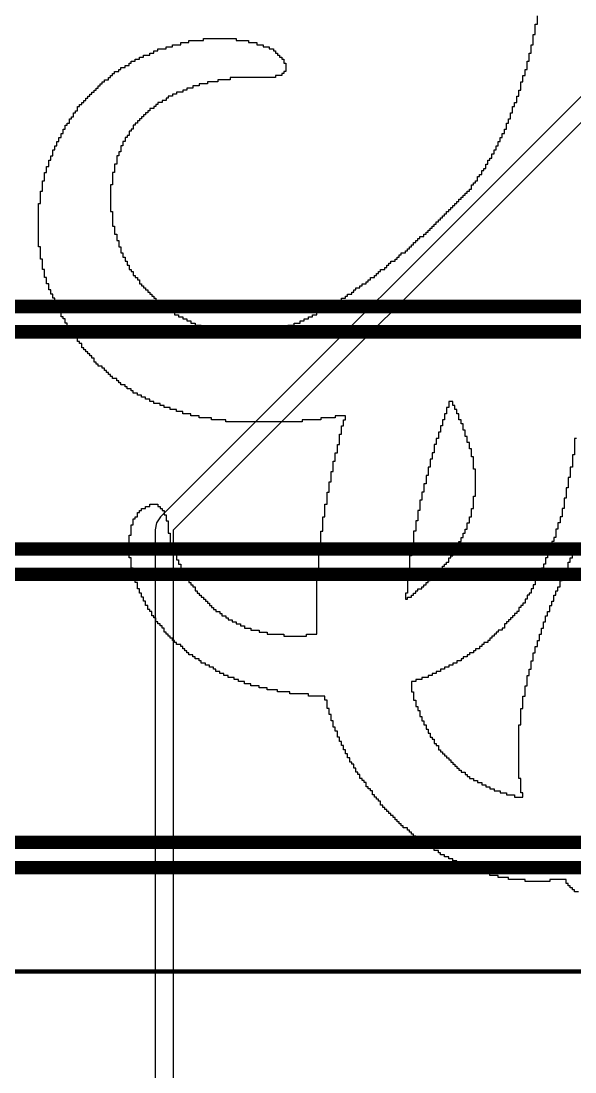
# Model space of a CAD drawing. Header units: inches. Extents: x 0 to 110, y 0 to 95.
# Drawn here: x 36.29 to 42.49, y 71.43 to 83.2 of the extents above; entities that cross this region are included whole.
import ezdxf

# ---------------------------------------------------------------- set-up
doc = ezdxf.new("R2010")
doc.units = ezdxf.units.IN
for name, color, linetype in [('Bottom Layer', 5, 'Continuous'), ('Int1', 16, 'Continuous'), ('Top Courtyard', 56, 'Continuous'), ('Top Overlay', 2, 'Continuous')]:
    doc.layers.add(name, color=color, linetype=linetype)

# ---------------------------------------------------------------- blocks, each defined once
blk = doc.blocks.new('RPI_1037')
at = {"layer": 'Top Courtyard'}
blk.add_lwpolyline([(45.25, -30.255, 0.05, 0.05, 0), (-42.75, -30.255, 0.05, 0.05, 0)], format="xyseb", dxfattribs=at)

msp = doc.modelspace()

# ---------------------------------------------------------------- linework, layer by layer
at = {"layer": 'Bottom Layer'}
for points in [[(26.6, 80, 0.15, 0.15, 0), (53.402, 80, 0.15, 0.15, 0)], [(26.482, 79.716, 0.15, 0.15, 0), (53.284, 79.716, 0.15, 0.15, 0)], [(24.616, 77.284, 0.15, 0.15, 0), (52.716, 77.284, 0.15, 0.15, 0)], [(24.498, 77, 0.15, 0.15, 0), (52.598, 77, 0.15, 0.15, 0)], [(22.773, 74, 0.15, 0.15, 0), (52.502, 74, 0.15, 0.15, 0)], [(22.655, 73.716, 0.15, 0.15, 0), (52.384, 73.716, 0.15, 0.15, 0)]]:
    msp.add_lwpolyline(points, format="xyseb", dxfattribs=at)
at = {"layer": 'Int1'}
for p, q in [((48.356, 88.144), (37.856, 77.644)), ((38, 77.5), (48.5, 88)), ((37.812, 77.578), (37.796, 77.5)), ((37.856, 77.644), (37.812, 77.578)), ((37.796, 77.5), (37.796, 48.584)), ((38, 48.5), (38, 77.5))]:
    msp.add_line(p, q, dxfattribs=at)
at = {"layer": 'Top Overlay'}
for p, q in [((42.073, 83.162), (42.073, 83.254)), ((42.05, 83.046), (42.05, 83.162)), ((42.05, 83.162), (42.073, 83.162)), ((38.173, 82.954), (38.173, 82.977)), ((38.173, 82.977), (38.335, 82.977)), ((38.335, 82.977), (38.335, 83)), ((38.335, 83), (38.704, 83)), ((38.704, 83), (38.704, 82.977)), ((38.704, 82.977), (38.842, 82.977)), ((38.842, 82.977), (38.842, 82.954)), ((42.027, 82.931), (42.027, 83.046)), ((42.027, 83.046), (42.05, 83.046)), ((37.735, 82.815), (37.735, 82.838)), ((37.735, 82.838), (37.781, 82.838)), ((37.781, 82.838), (37.781, 82.862)), ((37.781, 82.862), (37.827, 82.862)), ((37.827, 82.862), (37.827, 82.885)), ((37.827, 82.885), (37.919, 82.885)), ((37.919, 82.885), (37.919, 82.908)), ((37.919, 82.908), (37.988, 82.908)), ((37.988, 82.908), (37.988, 82.931)), ((37.988, 82.931), (38.081, 82.931)), ((38.081, 82.931), (38.081, 82.954)), ((38.081, 82.954), (38.173, 82.954)), ((38.842, 82.954), (38.935, 82.954)), ((38.935, 82.954), (38.935, 82.931)), ((38.935, 82.931), (39.004, 82.931)), ((39.004, 82.931), (39.004, 82.908)), ((39.004, 82.908), (39.073, 82.908)), ((39.073, 82.908), (39.073, 82.885)), ((39.073, 82.885), (39.119, 82.885)), ((39.119, 82.885), (39.119, 82.862)), ((39.119, 82.862), (39.142, 82.862)), ((39.142, 82.862), (39.142, 82.838)), ((39.142, 82.838), (39.165, 82.838)), ((39.165, 82.838), (39.165, 82.815)), ((41.981, 82.746), (41.981, 82.838)), ((41.981, 82.838), (42.004, 82.838)), ((42.004, 82.838), (42.004, 82.931)), ((42.004, 82.931), (42.027, 82.931)), ((37.504, 82.7), (37.504, 82.723)), ((37.504, 82.723), (37.527, 82.723)), ((37.527, 82.723), (37.527, 82.746)), ((37.527, 82.746), (37.573, 82.746)), ((37.573, 82.746), (37.573, 82.769)), ((37.573, 82.769), (37.619, 82.769)), ((37.619, 82.769), (37.619, 82.792)), ((37.619, 82.792), (37.665, 82.792)), ((37.665, 82.792), (37.665, 82.815)), ((37.665, 82.815), (37.735, 82.815)), ((39.165, 82.815), (39.188, 82.815)), ((39.188, 82.815), (39.188, 82.792)), ((39.188, 82.792), (39.212, 82.792)), ((39.212, 82.792), (39.212, 82.769)), ((39.212, 82.769), (39.235, 82.769)), ((39.235, 82.769), (39.235, 82.723)), ((39.235, 82.723), (39.258, 82.723)), ((39.258, 82.723), (39.258, 82.631)), ((41.958, 82.654), (41.958, 82.746)), ((41.958, 82.746), (41.981, 82.746)), ((37.319, 82.585), (37.319, 82.608)), ((37.319, 82.608), (37.342, 82.608)), ((37.342, 82.608), (37.342, 82.631)), ((37.342, 82.631), (37.388, 82.631)), ((37.388, 82.631), (37.388, 82.654)), ((37.388, 82.654), (37.412, 82.654)), ((37.412, 82.654), (37.412, 82.677)), ((37.412, 82.677), (37.458, 82.677)), ((37.458, 82.677), (37.458, 82.7)), ((37.458, 82.7), (37.504, 82.7)), ((39.235, 82.608), (39.212, 82.608)), ((39.212, 82.608), (39.212, 82.585)), ((39.258, 82.631), (39.235, 82.631)), ((39.235, 82.631), (39.235, 82.608)), ((41.935, 82.585), (41.935, 82.654)), ((41.935, 82.654), (41.958, 82.654)), ((37.181, 82.469), (37.181, 82.492)), ((37.181, 82.492), (37.204, 82.492)), ((37.204, 82.492), (37.204, 82.515)), ((37.204, 82.515), (37.227, 82.515)), ((37.227, 82.515), (37.227, 82.538)), ((37.227, 82.538), (37.273, 82.538)), ((37.273, 82.538), (37.273, 82.562)), ((37.273, 82.562), (37.296, 82.562)), ((37.296, 82.562), (37.296, 82.585)), ((37.296, 82.585), (37.319, 82.585)), ((38.381, 82.492), (38.288, 82.492)), ((38.288, 82.492), (38.288, 82.469)), ((38.496, 82.515), (38.381, 82.515)), ((38.381, 82.515), (38.381, 82.492)), ((38.635, 82.538), (38.496, 82.538)), ((38.496, 82.538), (38.496, 82.515)), ((39.142, 82.562), (38.635, 82.562)), ((38.635, 82.562), (38.635, 82.538)), ((39.212, 82.585), (39.142, 82.585)), ((39.142, 82.585), (39.142, 82.562)), ((41.888, 82.423), (41.888, 82.515)), ((41.888, 82.515), (41.912, 82.515)), ((41.912, 82.515), (41.912, 82.585)), ((41.912, 82.585), (41.935, 82.585)), ((37.065, 82.354), (37.065, 82.377)), ((37.065, 82.377), (37.088, 82.377)), ((37.088, 82.377), (37.088, 82.4)), ((37.088, 82.4), (37.112, 82.4)), ((37.112, 82.4), (37.112, 82.423)), ((37.112, 82.423), (37.135, 82.423)), ((37.135, 82.423), (37.135, 82.446)), ((37.135, 82.446), (37.158, 82.446)), ((37.158, 82.446), (37.158, 82.469)), ((37.158, 82.469), (37.181, 82.469)), ((38.035, 82.377), (37.988, 82.377)), ((37.988, 82.377), (37.988, 82.354)), ((38.104, 82.4), (38.035, 82.4)), ((38.035, 82.4), (38.035, 82.377)), ((38.15, 82.423), (38.104, 82.423)), ((38.104, 82.423), (38.104, 82.4)), ((38.219, 82.446), (38.15, 82.446)), ((38.15, 82.446), (38.15, 82.423)), ((38.288, 82.469), (38.219, 82.469)), ((38.219, 82.469), (38.219, 82.446)), ((41.865, 82.354), (41.865, 82.423)), ((41.865, 82.423), (41.888, 82.423)), ((36.95, 82.238), (36.95, 82.262)), ((36.95, 82.262), (36.973, 82.262)), ((36.973, 82.262), (36.973, 82.285)), ((36.973, 82.285), (36.996, 82.285)), ((36.996, 82.285), (36.996, 82.308)), ((36.996, 82.308), (37.019, 82.308)), ((37.019, 82.308), (37.019, 82.331)), ((37.019, 82.331), (37.042, 82.331)), ((37.042, 82.331), (37.042, 82.354)), ((37.042, 82.354), (37.065, 82.354)), ((37.827, 82.262), (37.804, 82.262)), ((37.804, 82.262), (37.804, 82.238)), ((37.873, 82.285), (37.827, 82.285)), ((37.827, 82.285), (37.827, 82.262)), ((37.919, 82.308), (37.873, 82.308)), ((37.873, 82.308), (37.873, 82.285)), ((37.942, 82.331), (37.919, 82.331)), ((37.919, 82.331), (37.919, 82.308)), ((37.988, 82.354), (37.942, 82.354)), ((37.942, 82.354), (37.942, 82.331)), ((41.819, 82.238), (41.819, 82.285)), ((41.819, 82.285), (41.842, 82.285)), ((41.842, 82.285), (41.842, 82.354)), ((41.842, 82.354), (41.865, 82.354)), ((36.881, 82.123), (36.881, 82.169)), ((36.881, 82.169), (36.904, 82.169)), ((36.904, 82.169), (36.904, 82.192)), ((36.904, 82.192), (36.927, 82.192)), ((36.927, 82.192), (36.927, 82.238)), ((36.927, 82.238), (36.95, 82.238)), ((37.688, 82.146), (37.665, 82.146)), ((37.665, 82.146), (37.665, 82.123)), ((37.712, 82.169), (37.688, 82.169)), ((37.688, 82.169), (37.688, 82.146)), ((37.735, 82.192), (37.712, 82.192)), ((37.712, 82.192), (37.712, 82.169)), ((37.781, 82.215), (37.735, 82.215)), ((37.735, 82.215), (37.735, 82.192)), ((37.804, 82.238), (37.781, 82.238)), ((37.781, 82.238), (37.781, 82.215)), ((41.773, 82.1), (41.773, 82.169)), ((41.773, 82.169), (41.796, 82.169)), ((41.796, 82.169), (41.796, 82.238)), ((41.796, 82.238), (41.819, 82.238)), ((36.788, 81.985), (36.788, 82.031)), ((36.788, 82.031), (36.812, 82.031)), ((36.812, 82.031), (36.812, 82.054)), ((36.812, 82.054), (36.835, 82.054)), ((36.835, 82.054), (36.835, 82.1)), ((36.835, 82.1), (36.858, 82.1)), ((36.858, 82.1), (36.858, 82.123)), ((36.858, 82.123), (36.881, 82.123)), ((37.573, 82.031), (37.55, 82.031)), ((37.55, 82.031), (37.55, 81.985)), ((37.596, 82.054), (37.573, 82.054)), ((37.573, 82.054), (37.573, 82.031)), ((37.619, 82.077), (37.596, 82.077)), ((37.596, 82.077), (37.596, 82.054)), ((37.642, 82.1), (37.619, 82.1)), ((37.619, 82.1), (37.619, 82.077)), ((37.665, 82.123), (37.642, 82.123)), ((37.642, 82.123), (37.642, 82.1)), ((41.727, 81.985), (41.727, 82.054)), ((41.727, 82.054), (41.75, 82.054)), ((41.75, 82.054), (41.75, 82.1)), ((41.75, 82.1), (41.773, 82.1)), ((36.742, 81.892), (36.742, 81.938)), ((36.742, 81.938), (36.765, 81.938)), ((36.765, 81.938), (36.765, 81.985)), ((36.765, 81.985), (36.788, 81.985)), ((37.504, 81.915), (37.481, 81.915)), ((37.481, 81.915), (37.481, 81.892)), ((37.527, 81.962), (37.504, 81.962)), ((37.504, 81.962), (37.504, 81.915)), ((37.55, 81.985), (37.527, 81.985)), ((37.527, 81.985), (37.527, 81.962)), ((41.681, 81.892), (41.681, 81.938)), ((41.681, 81.938), (41.704, 81.938)), ((41.704, 81.938), (41.704, 81.985)), ((41.704, 81.985), (41.727, 81.985)), ((36.673, 81.754), (36.673, 81.8)), ((36.673, 81.8), (36.696, 81.8)), ((36.696, 81.8), (36.696, 81.846)), ((36.696, 81.846), (36.719, 81.846)), ((36.719, 81.846), (36.719, 81.892)), ((36.719, 81.892), (36.742, 81.892)), ((37.435, 81.8), (37.412, 81.8)), ((37.412, 81.8), (37.412, 81.731)), ((37.458, 81.846), (37.435, 81.846)), ((37.435, 81.846), (37.435, 81.8)), ((37.481, 81.892), (37.458, 81.892)), ((37.458, 81.892), (37.458, 81.846)), ((41.612, 81.754), (41.612, 81.8)), ((41.612, 81.8), (41.635, 81.8)), ((41.635, 81.8), (41.635, 81.846)), ((41.635, 81.846), (41.658, 81.846)), ((41.658, 81.846), (41.658, 81.892)), ((41.658, 81.892), (41.681, 81.892)), ((36.627, 81.638), (36.627, 81.685)), ((36.627, 81.685), (36.65, 81.685)), ((36.65, 81.685), (36.65, 81.754)), ((36.65, 81.754), (36.673, 81.754)), ((37.388, 81.685), (37.365, 81.685)), ((37.365, 81.685), (37.365, 81.592)), ((37.412, 81.731), (37.388, 81.731)), ((37.388, 81.731), (37.388, 81.685)), ((41.542, 81.638), (41.542, 81.662)), ((41.542, 81.662), (41.565, 81.662)), ((41.565, 81.662), (41.565, 81.708)), ((41.565, 81.708), (41.588, 81.708)), ((41.588, 81.708), (41.588, 81.754)), ((41.588, 81.754), (41.612, 81.754)), ((36.581, 81.5), (36.581, 81.569)), ((36.581, 81.569), (36.604, 81.569)), ((36.604, 81.569), (36.604, 81.638)), ((36.604, 81.638), (36.627, 81.638)), ((37.365, 81.592), (37.342, 81.592)), ((37.342, 81.592), (37.342, 81.5)), ((41.473, 81.523), (41.473, 81.546)), ((41.473, 81.546), (41.496, 81.546)), ((41.496, 81.546), (41.496, 81.592)), ((41.496, 81.592), (41.519, 81.592)), ((41.519, 81.592), (41.519, 81.638)), ((41.519, 81.638), (41.542, 81.638)), ((36.558, 81.408), (36.558, 81.5)), ((36.558, 81.5), (36.581, 81.5)), ((37.342, 81.5), (37.319, 81.5)), ((37.319, 81.5), (37.319, 81.362)), ((41.404, 81.408), (41.404, 81.454)), ((41.404, 81.454), (41.427, 81.454)), ((41.427, 81.454), (41.427, 81.477)), ((41.427, 81.477), (41.45, 81.477)), ((41.45, 81.477), (41.45, 81.523)), ((41.45, 81.523), (41.473, 81.523)), ((36.535, 81.292), (36.535, 81.408)), ((36.535, 81.408), (36.558, 81.408)), ((37.319, 81.362), (37.296, 81.362)), ((37.296, 81.362), (37.296, 81.062)), ((41.312, 81.292), (41.312, 81.315)), ((41.312, 81.315), (41.335, 81.315)), ((41.335, 81.315), (41.335, 81.362)), ((41.335, 81.362), (41.358, 81.362)), ((41.358, 81.362), (41.358, 81.385)), ((41.358, 81.385), (41.381, 81.385)), ((41.381, 81.385), (41.381, 81.408)), ((41.381, 81.408), (41.404, 81.408)), ((36.512, 81.154), (36.512, 81.292)), ((36.512, 81.292), (36.535, 81.292)), ((41.196, 81.177), (41.196, 81.2)), ((41.196, 81.2), (41.219, 81.2)), ((41.219, 81.2), (41.219, 81.223)), ((41.219, 81.223), (41.242, 81.223)), ((41.242, 81.223), (41.242, 81.246)), ((41.242, 81.246), (41.265, 81.246)), ((41.265, 81.246), (41.265, 81.269)), ((41.265, 81.269), (41.288, 81.269)), ((41.288, 81.269), (41.288, 81.292)), ((41.288, 81.292), (41.312, 81.292)), ((36.488, 80.669), (36.488, 81.154)), ((36.488, 81.154), (36.512, 81.154)), ((41.081, 81.062), (41.081, 81.085)), ((41.081, 81.085), (41.104, 81.085)), ((41.104, 81.085), (41.104, 81.108)), ((41.104, 81.108), (41.127, 81.108)), ((41.127, 81.108), (41.127, 81.131)), ((41.127, 81.131), (41.15, 81.131)), ((41.15, 81.131), (41.15, 81.154)), ((41.15, 81.154), (41.173, 81.154)), ((41.173, 81.154), (41.173, 81.177)), ((41.173, 81.177), (41.196, 81.177)), ((37.296, 81.062), (37.319, 81.062)), ((37.319, 81.062), (37.319, 80.9)), ((40.965, 80.946), (40.965, 80.969)), ((40.965, 80.969), (40.988, 80.969)), ((40.988, 80.969), (40.988, 80.992)), ((40.988, 80.992), (41.012, 80.992)), ((41.012, 80.992), (41.012, 81.015)), ((41.012, 81.015), (41.035, 81.015)), ((41.035, 81.015), (41.035, 81.038)), ((41.035, 81.038), (41.058, 81.038)), ((41.058, 81.038), (41.058, 81.062)), ((41.058, 81.062), (41.081, 81.062)), ((37.319, 80.9), (37.342, 80.9)), ((37.342, 80.9), (37.342, 80.808)), ((40.85, 80.831), (40.85, 80.854)), ((40.85, 80.854), (40.873, 80.854)), ((40.873, 80.854), (40.873, 80.877)), ((40.873, 80.877), (40.896, 80.877)), ((40.896, 80.877), (40.896, 80.9)), ((40.896, 80.9), (40.919, 80.9)), ((40.919, 80.9), (40.919, 80.923)), ((40.919, 80.923), (40.942, 80.923)), ((40.942, 80.923), (40.942, 80.946)), ((40.942, 80.946), (40.965, 80.946)), ((37.342, 80.808), (37.365, 80.808)), ((37.365, 80.808), (37.365, 80.738)), ((37.365, 80.738), (37.388, 80.738)), ((37.388, 80.738), (37.388, 80.669)), ((40.712, 80.715), (40.712, 80.738)), ((40.712, 80.738), (40.735, 80.738)), ((40.735, 80.738), (40.735, 80.762)), ((40.735, 80.762), (40.758, 80.762)), ((40.758, 80.762), (40.758, 80.785)), ((40.758, 80.785), (40.804, 80.785)), ((40.804, 80.785), (40.804, 80.808)), ((40.804, 80.808), (40.827, 80.808)), ((40.827, 80.808), (40.827, 80.831)), ((40.827, 80.831), (40.85, 80.831)), ((36.512, 80.669), (36.488, 80.669)), ((36.512, 80.531), (36.512, 80.669)), ((37.388, 80.669), (37.412, 80.669)), ((37.412, 80.669), (37.412, 80.6)), ((40.596, 80.6), (40.596, 80.623)), ((40.596, 80.623), (40.619, 80.623)), ((40.619, 80.623), (40.619, 80.646)), ((40.619, 80.646), (40.642, 80.646)), ((40.642, 80.646), (40.642, 80.669)), ((40.642, 80.669), (40.665, 80.669)), ((40.665, 80.669), (40.665, 80.692)), ((40.665, 80.692), (40.688, 80.692)), ((40.688, 80.692), (40.688, 80.715)), ((40.688, 80.715), (40.712, 80.715)), ((36.535, 80.531), (36.512, 80.531)), ((36.535, 80.415), (36.535, 80.531)), ((37.412, 80.6), (37.435, 80.6)), ((37.435, 80.6), (37.435, 80.554)), ((37.435, 80.554), (37.458, 80.554)), ((37.458, 80.554), (37.458, 80.531)), ((37.458, 80.531), (37.458, 80.508)), ((37.458, 80.508), (37.481, 80.508)), ((37.481, 80.508), (37.481, 80.462)), ((40.412, 80.462), (40.412, 80.485)), ((40.412, 80.485), (40.435, 80.485)), ((40.435, 80.485), (40.435, 80.508)), ((40.435, 80.508), (40.481, 80.508)), ((40.481, 80.508), (40.481, 80.531)), ((40.481, 80.531), (40.504, 80.531)), ((40.504, 80.531), (40.504, 80.554)), ((40.504, 80.554), (40.527, 80.554)), ((40.527, 80.554), (40.527, 80.577)), ((40.527, 80.577), (40.55, 80.577)), ((40.55, 80.577), (40.55, 80.6)), ((40.55, 80.6), (40.596, 80.6)), ((36.558, 80.415), (36.535, 80.415)), ((36.558, 80.323), (36.558, 80.415)), ((37.481, 80.462), (37.504, 80.462)), ((37.504, 80.462), (37.504, 80.415)), ((37.504, 80.415), (37.527, 80.415)), ((37.527, 80.415), (37.527, 80.392)), ((37.527, 80.392), (37.55, 80.392)), ((37.55, 80.392), (37.55, 80.346)), ((40.273, 80.346), (40.273, 80.369)), ((40.273, 80.369), (40.296, 80.369)), ((40.296, 80.369), (40.296, 80.392)), ((40.296, 80.392), (40.319, 80.392)), ((40.319, 80.392), (40.319, 80.415)), ((40.319, 80.415), (40.365, 80.415)), ((40.365, 80.415), (40.365, 80.438)), ((40.365, 80.438), (40.388, 80.438)), ((40.388, 80.438), (40.388, 80.462)), ((40.388, 80.462), (40.412, 80.462)), ((36.581, 80.323), (36.558, 80.323)), ((36.581, 80.254), (36.581, 80.323)), ((36.604, 80.254), (36.581, 80.254)), ((36.604, 80.185), (36.604, 80.254)), ((37.55, 80.346), (37.573, 80.346)), ((37.573, 80.346), (37.573, 80.323)), ((37.573, 80.323), (37.596, 80.323)), ((37.596, 80.323), (37.596, 80.3)), ((37.596, 80.3), (37.619, 80.3)), ((37.619, 80.3), (37.619, 80.254)), ((37.619, 80.254), (37.642, 80.254)), ((37.642, 80.254), (37.642, 80.231)), ((40.112, 80.231), (40.112, 80.254)), ((40.112, 80.254), (40.158, 80.254)), ((40.158, 80.254), (40.158, 80.277)), ((40.158, 80.277), (40.181, 80.277)), ((40.181, 80.277), (40.181, 80.3)), ((40.181, 80.3), (40.204, 80.3)), ((40.204, 80.3), (40.204, 80.323)), ((40.204, 80.323), (40.25, 80.323)), ((40.25, 80.323), (40.25, 80.346)), ((40.25, 80.346), (40.273, 80.346)), ((36.627, 80.185), (36.604, 80.185)), ((36.627, 80.138), (36.627, 80.185)), ((36.65, 80.138), (36.627, 80.138)), ((36.65, 80.092), (36.65, 80.138)), ((37.642, 80.231), (37.665, 80.231)), ((37.665, 80.231), (37.665, 80.208)), ((37.665, 80.208), (37.688, 80.208)), ((37.688, 80.208), (37.688, 80.185)), ((37.688, 80.185), (37.712, 80.185)), ((37.712, 80.185), (37.712, 80.162)), ((37.712, 80.162), (37.735, 80.162)), ((37.735, 80.162), (37.735, 80.138)), ((37.735, 80.138), (37.758, 80.138)), ((37.758, 80.138), (37.758, 80.115)), ((39.95, 80.115), (39.95, 80.138)), ((39.95, 80.138), (39.996, 80.138)), ((39.996, 80.138), (39.996, 80.162)), ((39.996, 80.162), (40.019, 80.162)), ((40.019, 80.162), (40.019, 80.185)), ((40.019, 80.185), (40.042, 80.185)), ((40.042, 80.185), (40.042, 80.208)), ((40.042, 80.208), (40.088, 80.208)), ((40.088, 80.208), (40.088, 80.231)), ((40.088, 80.231), (40.112, 80.231)), ((36.673, 80.092), (36.65, 80.092)), ((36.673, 80.023), (36.673, 80.092)), ((36.696, 80.023), (36.673, 80.023)), ((36.696, 79.977), (36.696, 80.023)), ((37.758, 80.115), (37.781, 80.115)), ((37.781, 80.115), (37.781, 80.092)), ((37.781, 80.092), (37.804, 80.092)), ((37.804, 80.092), (37.804, 80.069)), ((37.804, 80.069), (37.827, 80.069)), ((37.827, 80.069), (37.827, 80.046)), ((37.827, 80.046), (37.85, 80.046)), ((37.85, 80.046), (37.85, 80.023)), ((37.85, 80.023), (37.873, 80.023)), ((37.873, 80.023), (37.873, 80)), ((39.765, 80), (39.765, 80.023)), ((39.765, 80.023), (39.812, 80.023)), ((39.812, 80.023), (39.812, 80.046)), ((39.812, 80.046), (39.835, 80.046)), ((39.835, 80.046), (39.835, 80.069)), ((39.835, 80.069), (39.881, 80.069)), ((39.881, 80.069), (39.881, 80.092)), ((39.881, 80.092), (39.927, 80.092)), ((39.927, 80.092), (39.927, 80.115)), ((39.927, 80.115), (39.95, 80.115)), ((36.719, 79.977), (36.696, 79.977)), ((36.719, 79.931), (36.719, 79.977)), ((36.742, 79.931), (36.719, 79.931)), ((36.742, 79.885), (36.742, 79.931)), ((37.873, 80), (37.919, 80)), ((37.919, 80), (37.919, 79.977)), ((37.919, 79.977), (37.942, 79.977)), ((37.942, 79.977), (37.942, 79.954)), ((37.942, 79.954), (37.988, 79.954)), ((37.988, 79.954), (37.988, 79.931)), ((37.988, 79.931), (38.012, 79.931)), ((38.012, 79.931), (38.012, 79.908)), ((38.012, 79.908), (38.058, 79.908)), ((38.058, 79.908), (38.058, 79.885)), ((39.558, 79.885), (39.558, 79.908)), ((39.558, 79.908), (39.604, 79.908)), ((39.604, 79.908), (39.604, 79.931)), ((39.604, 79.931), (39.65, 79.931)), ((39.65, 79.931), (39.65, 79.954)), ((39.65, 79.954), (39.696, 79.954)), ((39.696, 79.954), (39.696, 79.977)), ((39.696, 79.977), (39.719, 79.977)), ((39.719, 79.977), (39.719, 80)), ((39.719, 80), (39.765, 80)), ((36.765, 79.885), (36.742, 79.885)), ((36.765, 79.862), (36.765, 79.885)), ((36.788, 79.862), (36.765, 79.862)), ((36.788, 79.815), (36.788, 79.862)), ((36.812, 79.815), (36.788, 79.815)), ((36.812, 79.769), (36.812, 79.815)), ((38.058, 79.885), (38.104, 79.885)), ((38.104, 79.885), (38.104, 79.862)), ((38.104, 79.862), (38.15, 79.862)), ((38.15, 79.862), (38.15, 79.838)), ((38.15, 79.838), (38.196, 79.838)), ((38.196, 79.838), (38.196, 79.815)), ((38.196, 79.815), (38.242, 79.815)), ((38.242, 79.815), (38.242, 79.792)), ((38.242, 79.792), (38.312, 79.792)), ((38.312, 79.792), (38.312, 79.769)), ((39.281, 79.769), (39.281, 79.792)), ((39.281, 79.792), (39.35, 79.792)), ((39.35, 79.792), (39.35, 79.815)), ((39.35, 79.815), (39.419, 79.815)), ((39.419, 79.815), (39.419, 79.838)), ((39.419, 79.838), (39.465, 79.838)), ((39.465, 79.838), (39.465, 79.862)), ((39.465, 79.862), (39.512, 79.862)), ((39.512, 79.862), (39.512, 79.885)), ((39.512, 79.885), (39.558, 79.885)), ((36.835, 79.769), (36.812, 79.769)), ((36.835, 79.746), (36.835, 79.769)), ((36.858, 79.746), (36.835, 79.746)), ((36.858, 79.7), (36.858, 79.746)), ((36.881, 79.7), (36.858, 79.7)), ((36.881, 79.677), (36.881, 79.7)), ((36.904, 79.677), (36.881, 79.677)), ((36.904, 79.654), (36.904, 79.677)), ((38.312, 79.769), (38.381, 79.769)), ((38.381, 79.769), (38.381, 79.746)), ((38.381, 79.746), (38.473, 79.746)), ((38.473, 79.746), (38.473, 79.723)), ((38.473, 79.723), (38.588, 79.723)), ((38.588, 79.723), (38.588, 79.7)), ((38.588, 79.7), (39.05, 79.7)), ((39.05, 79.7), (39.05, 79.723)), ((39.05, 79.723), (39.142, 79.723)), ((39.142, 79.723), (39.142, 79.746)), ((39.142, 79.746), (39.235, 79.746)), ((39.235, 79.746), (39.235, 79.769)), ((39.235, 79.769), (39.281, 79.769)), ((36.927, 79.654), (36.904, 79.654)), ((36.927, 79.608), (36.927, 79.654)), ((36.95, 79.608), (36.927, 79.608)), ((36.95, 79.585), (36.95, 79.608)), ((36.973, 79.585), (36.95, 79.585)), ((36.973, 79.538), (36.973, 79.585)), ((36.996, 79.538), (36.973, 79.538)), ((36.996, 79.515), (36.996, 79.538)), ((37.019, 79.515), (36.996, 79.515)), ((37.019, 79.492), (37.019, 79.515)), ((37.042, 79.492), (37.019, 79.492)), ((37.042, 79.469), (37.042, 79.492)), ((37.065, 79.469), (37.042, 79.469)), ((37.065, 79.446), (37.065, 79.469)), ((37.088, 79.446), (37.065, 79.446)), ((37.088, 79.423), (37.088, 79.446)), ((37.112, 79.423), (37.088, 79.423)), ((37.112, 79.377), (37.112, 79.423)), ((37.135, 79.377), (37.112, 79.377)), ((37.135, 79.354), (37.135, 79.377)), ((37.158, 79.354), (37.135, 79.354)), ((37.158, 79.331), (37.158, 79.354)), ((37.204, 79.331), (37.158, 79.331)), ((37.204, 79.308), (37.204, 79.331)), ((37.227, 79.308), (37.204, 79.308)), ((37.227, 79.285), (37.227, 79.308)), ((37.25, 79.285), (37.227, 79.285)), ((37.25, 79.262), (37.25, 79.285)), ((37.273, 79.262), (37.25, 79.262)), ((37.273, 79.238), (37.273, 79.262)), ((37.296, 79.238), (37.273, 79.238)), ((37.296, 79.215), (37.296, 79.238)), ((37.319, 79.215), (37.296, 79.215)), ((37.319, 79.192), (37.319, 79.215)), ((37.365, 79.192), (37.319, 79.192)), ((37.365, 79.169), (37.365, 79.192)), ((37.388, 79.169), (37.365, 79.169)), ((37.388, 79.146), (37.388, 79.169)), ((37.412, 79.146), (37.388, 79.146)), ((37.412, 79.123), (37.412, 79.146)), ((37.458, 79.123), (37.412, 79.123)), ((37.458, 79.1), (37.458, 79.123)), ((37.481, 79.1), (37.458, 79.1)), ((37.481, 79.077), (37.481, 79.1)), ((37.527, 79.077), (37.481, 79.077)), ((37.527, 79.054), (37.527, 79.077)), ((37.55, 79.054), (37.527, 79.054)), ((37.55, 79.031), (37.55, 79.054)), ((37.596, 79.031), (37.55, 79.031)), ((37.596, 79.008), (37.596, 79.031)), ((37.642, 79.008), (37.596, 79.008)), ((37.642, 78.985), (37.642, 79.008)), ((37.688, 78.985), (37.642, 78.985)), ((37.688, 78.962), (37.688, 78.985)), ((37.735, 78.962), (37.688, 78.962)), ((37.735, 78.938), (37.735, 78.962)), ((37.781, 78.938), (37.735, 78.938)), ((37.781, 78.915), (37.781, 78.938)), ((37.85, 78.915), (37.781, 78.915)), ((37.85, 78.892), (37.85, 78.915)), ((37.896, 78.892), (37.85, 78.892)), ((37.896, 78.869), (37.896, 78.892)), ((37.965, 78.869), (37.896, 78.869)), ((37.965, 78.846), (37.965, 78.869)), ((38.035, 78.846), (37.965, 78.846)), ((38.035, 78.823), (38.035, 78.846)), ((41.081, 78.869), (41.058, 78.869)), ((41.058, 78.869), (41.058, 78.8)), ((41.127, 78.938), (41.081, 78.938)), ((41.081, 78.938), (41.081, 78.869)), ((41.127, 78.892), (41.127, 78.938)), ((41.15, 78.892), (41.127, 78.892)), ((41.15, 78.846), (41.15, 78.892)), ((41.173, 78.846), (41.15, 78.846)), ((41.173, 78.8), (41.173, 78.846)), ((38.104, 78.823), (38.035, 78.823)), ((38.104, 78.8), (38.104, 78.823)), ((38.196, 78.8), (38.104, 78.8)), ((38.196, 78.777), (38.196, 78.8)), ((38.288, 78.777), (38.196, 78.777)), ((38.288, 78.754), (38.288, 78.777)), ((38.427, 78.754), (38.288, 78.754)), ((38.427, 78.731), (38.427, 78.754)), ((38.588, 78.731), (38.427, 78.731)), ((38.588, 78.708), (38.588, 78.731)), ((39.65, 78.731), (39.442, 78.731)), ((39.442, 78.731), (39.442, 78.708)), ((39.812, 78.754), (39.65, 78.754)), ((39.65, 78.754), (39.65, 78.731)), ((39.927, 78.777), (39.812, 78.777)), ((39.812, 78.777), (39.812, 78.754)), ((39.904, 78.662), (39.904, 78.731)), ((39.904, 78.731), (39.927, 78.731)), ((39.927, 78.731), (39.927, 78.777)), ((41.035, 78.731), (41.012, 78.731)), ((41.012, 78.731), (41.012, 78.662)), ((41.058, 78.8), (41.035, 78.8)), ((41.035, 78.8), (41.035, 78.731)), ((41.196, 78.8), (41.173, 78.8)), ((41.196, 78.731), (41.196, 78.8)), ((41.219, 78.731), (41.196, 78.731)), ((41.219, 78.685), (41.219, 78.731)), ((39.442, 78.708), (38.588, 78.708)), ((39.881, 78.569), (39.881, 78.662)), ((39.881, 78.662), (39.904, 78.662)), ((41.012, 78.662), (40.988, 78.662)), ((40.988, 78.662), (40.988, 78.592)), ((41.242, 78.685), (41.219, 78.685)), ((41.242, 78.615), (41.242, 78.685)), ((41.265, 78.615), (41.242, 78.615)), ((41.265, 78.546), (41.265, 78.615)), ((39.858, 78.454), (39.858, 78.569)), ((39.858, 78.569), (39.881, 78.569)), ((40.965, 78.523), (40.942, 78.523)), ((40.942, 78.523), (40.942, 78.454)), ((40.988, 78.592), (40.965, 78.592)), ((40.965, 78.592), (40.965, 78.523)), ((41.288, 78.546), (41.265, 78.546)), ((41.288, 78.477), (41.288, 78.546)), ((42.512, 78.523), (42.488, 78.523)), ((42.488, 78.523), (42.488, 78.338)), ((39.835, 78.362), (39.835, 78.454)), ((39.835, 78.454), (39.858, 78.454)), ((40.942, 78.454), (40.919, 78.454)), ((40.919, 78.454), (40.919, 78.362)), ((41.312, 78.477), (41.288, 78.477)), ((41.312, 78.408), (41.312, 78.477)), ((41.335, 78.408), (41.312, 78.408)), ((41.335, 78.315), (41.335, 78.408)), ((39.788, 78.154), (39.788, 78.269)), ((39.788, 78.269), (39.812, 78.269)), ((39.812, 78.269), (39.812, 78.362)), ((39.812, 78.362), (39.835, 78.362)), ((40.896, 78.292), (40.873, 78.292)), ((40.873, 78.292), (40.873, 78.2)), ((40.919, 78.362), (40.896, 78.362)), ((40.896, 78.362), (40.896, 78.292)), ((41.358, 78.315), (41.335, 78.315)), ((41.358, 78.177), (41.358, 78.315)), ((42.488, 78.338), (42.465, 78.338)), ((42.465, 78.338), (42.465, 78.2)), ((39.765, 78.038), (39.765, 78.154)), ((39.765, 78.154), (39.788, 78.154)), ((40.873, 78.2), (40.85, 78.2)), ((40.85, 78.2), (40.85, 78.108)), ((41.381, 78.177), (41.358, 78.177)), ((41.381, 77.877), (41.381, 78.177)), ((42.465, 78.2), (42.442, 78.2)), ((42.442, 78.2), (42.442, 78.085)), ((39.742, 77.923), (39.742, 78.038)), ((39.742, 78.038), (39.765, 78.038)), ((40.827, 78.015), (40.804, 78.015)), ((40.804, 78.015), (40.804, 77.923)), ((40.85, 78.108), (40.827, 78.108)), ((40.827, 78.108), (40.827, 78.015)), ((42.442, 78.085), (42.419, 78.085)), ((42.419, 78.085), (42.419, 77.969)), ((39.719, 77.785), (39.719, 77.923)), ((39.719, 77.923), (39.742, 77.923)), ((40.804, 77.923), (40.781, 77.923)), ((40.781, 77.923), (40.781, 77.831)), ((42.419, 77.969), (42.396, 77.969)), ((42.396, 77.969), (42.396, 77.854)), ((37.735, 77.762), (37.735, 77.785)), ((37.735, 77.785), (37.827, 77.785)), ((37.827, 77.785), (37.827, 77.762)), ((39.696, 77.646), (39.696, 77.785)), ((39.696, 77.785), (39.719, 77.785)), ((40.781, 77.831), (40.758, 77.831)), ((40.758, 77.831), (40.758, 77.738)), ((41.358, 77.738), (41.358, 77.877)), ((41.358, 77.877), (41.381, 77.877)), ((42.396, 77.854), (42.373, 77.854)), ((42.373, 77.854), (42.373, 77.738)), ((37.596, 77.646), (37.596, 77.692)), ((37.596, 77.692), (37.619, 77.692)), ((37.619, 77.692), (37.619, 77.715)), ((37.619, 77.715), (37.642, 77.715)), ((37.642, 77.715), (37.642, 77.738)), ((37.642, 77.738), (37.688, 77.738)), ((37.688, 77.738), (37.688, 77.762)), ((37.688, 77.762), (37.735, 77.762)), ((37.827, 77.762), (37.85, 77.762)), ((37.85, 77.762), (37.85, 77.738)), ((37.85, 77.738), (37.873, 77.738)), ((37.873, 77.738), (37.873, 77.715)), ((37.873, 77.715), (37.896, 77.715)), ((37.896, 77.715), (37.896, 77.669)), ((37.896, 77.669), (37.919, 77.669)), ((37.919, 77.669), (37.919, 77.6)), ((40.758, 77.715), (40.735, 77.715)), ((40.735, 77.715), (40.735, 77.6)), ((40.758, 77.738), (40.758, 77.715)), ((41.335, 77.646), (41.335, 77.738)), ((41.335, 77.738), (41.358, 77.738)), ((42.373, 77.738), (42.35, 77.738)), ((42.35, 77.738), (42.35, 77.646)), ((37.527, 77.438), (37.527, 77.554)), ((37.527, 77.554), (37.55, 77.554)), ((37.55, 77.554), (37.55, 77.623)), ((37.55, 77.623), (37.573, 77.623)), ((37.573, 77.623), (37.573, 77.646)), ((37.573, 77.646), (37.596, 77.646)), ((37.919, 77.6), (37.942, 77.6)), ((37.942, 77.6), (37.942, 77.462)), ((39.673, 77.485), (39.673, 77.646)), ((39.673, 77.646), (39.696, 77.646)), ((40.735, 77.6), (40.712, 77.6)), ((40.712, 77.6), (40.712, 77.485)), ((41.288, 77.508), (41.288, 77.577)), ((41.288, 77.577), (41.312, 77.577)), ((41.312, 77.577), (41.312, 77.646)), ((41.312, 77.646), (41.335, 77.646)), ((42.327, 77.577), (42.304, 77.577)), ((42.304, 77.577), (42.304, 77.508)), ((42.35, 77.646), (42.327, 77.646)), ((42.327, 77.646), (42.327, 77.577)), ((37.504, 77.185), (37.504, 77.438)), ((37.504, 77.438), (37.527, 77.438)), ((37.942, 77.462), (37.965, 77.462)), ((37.965, 77.462), (37.965, 77.346)), ((39.65, 77.323), (39.65, 77.485)), ((39.65, 77.485), (39.673, 77.485)), ((40.712, 77.485), (40.688, 77.485)), ((40.688, 77.485), (40.688, 77.346)), ((41.242, 77.415), (41.242, 77.462)), ((41.242, 77.462), (41.265, 77.462)), ((41.265, 77.462), (41.265, 77.508)), ((41.265, 77.508), (41.288, 77.508)), ((42.304, 77.508), (42.281, 77.508)), ((42.281, 77.508), (42.281, 77.415)), ((37.965, 77.346), (37.988, 77.346)), ((37.988, 77.346), (37.988, 77.277)), ((39.627, 77.069), (39.627, 77.323)), ((39.627, 77.323), (39.65, 77.323)), ((40.688, 77.346), (40.665, 77.346)), ((40.665, 77.346), (40.665, 77.208)), ((41.173, 77.277), (41.173, 77.323)), ((41.173, 77.323), (41.196, 77.323)), ((41.196, 77.323), (41.196, 77.369)), ((41.196, 77.369), (41.219, 77.369)), ((41.219, 77.369), (41.219, 77.415)), ((41.219, 77.415), (41.242, 77.415)), ((42.258, 77.369), (42.235, 77.369)), ((42.235, 77.369), (42.235, 77.3)), ((42.281, 77.415), (42.258, 77.415)), ((42.258, 77.415), (42.258, 77.369)), ((37.988, 77.277), (38.012, 77.277)), ((38.012, 77.277), (38.012, 77.231)), ((38.012, 77.231), (38.035, 77.231)), ((38.035, 77.231), (38.035, 77.162)), ((40.665, 77.208), (40.642, 77.208)), ((40.642, 77.208), (40.642, 77.023)), ((41.104, 77.185), (41.104, 77.208)), ((41.104, 77.208), (41.127, 77.208)), ((41.127, 77.208), (41.127, 77.254)), ((41.127, 77.254), (41.15, 77.254)), ((41.15, 77.254), (41.15, 77.277)), ((41.15, 77.277), (41.173, 77.277)), ((42.212, 77.231), (42.188, 77.231)), ((42.188, 77.231), (42.188, 77.185)), ((42.235, 77.3), (42.212, 77.3)), ((42.212, 77.3), (42.212, 77.231)), ((42.465, 77.185), (42.465, 77.231)), ((42.465, 77.231), (42.488, 77.231)), ((42.488, 77.231), (42.488, 77.277)), ((42.488, 77.277), (42.512, 77.277)), ((37.527, 77.185), (37.504, 77.185)), ((37.527, 77.069), (37.527, 77.185)), ((38.035, 77.162), (38.058, 77.162)), ((38.058, 77.162), (38.058, 77.115)), ((38.058, 77.115), (38.081, 77.115)), ((38.081, 77.115), (38.081, 77.069)), ((41.012, 77.069), (41.012, 77.092)), ((41.012, 77.092), (41.035, 77.092)), ((41.035, 77.092), (41.035, 77.115)), ((41.035, 77.115), (41.058, 77.115)), ((41.058, 77.115), (41.058, 77.138)), ((41.058, 77.138), (41.081, 77.138)), ((41.081, 77.138), (41.081, 77.185)), ((41.081, 77.185), (41.104, 77.185)), ((42.165, 77.115), (42.142, 77.115)), ((42.142, 77.115), (42.142, 77.069)), ((42.188, 77.185), (42.165, 77.185)), ((42.165, 77.185), (42.165, 77.115)), ((42.419, 77.069), (42.419, 77.138)), ((42.419, 77.138), (42.442, 77.138)), ((42.442, 77.138), (42.442, 77.185)), ((42.442, 77.185), (42.465, 77.185)), ((37.55, 77.069), (37.527, 77.069)), ((37.55, 76.977), (37.55, 77.069)), ((37.573, 76.977), (37.55, 76.977)), ((37.573, 76.908), (37.573, 76.977)), ((38.081, 77.069), (38.104, 77.069)), ((38.104, 77.069), (38.104, 77.023)), ((38.104, 77.023), (38.127, 77.023)), ((38.127, 77.023), (38.127, 77)), ((38.127, 77), (38.15, 77)), ((38.15, 77), (38.15, 76.954)), ((38.15, 76.954), (38.173, 76.954)), ((38.173, 76.954), (38.173, 76.908)), ((39.604, 76.331), (39.604, 77.069)), ((39.604, 77.069), (39.627, 77.069)), ((40.642, 77.023), (40.619, 77.023)), ((40.619, 77.023), (40.619, 76.792)), ((40.873, 76.931), (40.873, 76.954)), ((40.873, 76.954), (40.896, 76.954)), ((40.896, 76.954), (40.896, 76.977)), ((40.896, 76.977), (40.919, 76.977)), ((40.919, 76.977), (40.919, 77)), ((40.919, 77), (40.942, 77)), ((40.942, 77), (40.942, 77.023)), ((40.942, 77.023), (40.965, 77.023)), ((40.965, 77.023), (40.965, 77.046)), ((40.965, 77.046), (40.988, 77.046)), ((40.988, 77.046), (40.988, 77.069)), ((40.988, 77.069), (41.012, 77.069)), ((42.096, 76.977), (42.073, 76.977)), ((42.073, 76.977), (42.073, 76.931)), ((42.119, 77.023), (42.096, 77.023)), ((42.096, 77.023), (42.096, 76.977)), ((42.142, 77.069), (42.119, 77.069)), ((42.119, 77.069), (42.119, 77.023)), ((42.35, 76.931), (42.35, 76.977)), ((42.35, 76.977), (42.373, 76.977)), ((42.373, 76.977), (42.373, 77.023)), ((42.373, 77.023), (42.396, 77.023)), ((42.396, 77.023), (42.396, 77.069)), ((42.396, 77.069), (42.419, 77.069)), ((37.596, 76.908), (37.573, 76.908)), ((37.596, 76.838), (37.596, 76.908)), ((37.619, 76.838), (37.596, 76.838)), ((37.619, 76.792), (37.619, 76.838)), ((38.173, 76.908), (38.196, 76.908)), ((38.196, 76.908), (38.196, 76.885)), ((38.196, 76.885), (38.219, 76.885)), ((38.219, 76.885), (38.219, 76.862)), ((38.219, 76.862), (38.242, 76.862)), ((38.242, 76.862), (38.242, 76.815)), ((40.735, 76.815), (40.735, 76.838)), ((40.735, 76.838), (40.781, 76.838)), ((40.781, 76.838), (40.781, 76.862)), ((40.781, 76.862), (40.804, 76.862)), ((40.804, 76.862), (40.804, 76.885)), ((40.804, 76.885), (40.827, 76.885)), ((40.827, 76.885), (40.827, 76.908)), ((40.827, 76.908), (40.85, 76.908)), ((40.85, 76.908), (40.85, 76.931)), ((40.85, 76.931), (40.873, 76.931)), ((42.027, 76.838), (42.004, 76.838)), ((42.004, 76.838), (42.004, 76.792)), ((42.05, 76.885), (42.027, 76.885)), ((42.027, 76.885), (42.027, 76.838)), ((42.073, 76.931), (42.05, 76.931)), ((42.05, 76.931), (42.05, 76.885)), ((42.304, 76.815), (42.304, 76.862)), ((42.304, 76.862), (42.327, 76.862)), ((42.327, 76.862), (42.327, 76.931)), ((42.327, 76.931), (42.35, 76.931)), ((37.642, 76.792), (37.619, 76.792)), ((37.642, 76.746), (37.642, 76.792)), ((37.665, 76.746), (37.642, 76.746)), ((37.665, 76.7), (37.665, 76.746)), ((38.242, 76.815), (38.265, 76.815)), ((38.265, 76.815), (38.265, 76.792)), ((38.265, 76.792), (38.288, 76.792)), ((38.288, 76.792), (38.288, 76.769)), ((38.288, 76.769), (38.312, 76.769)), ((38.312, 76.769), (38.312, 76.746)), ((38.312, 76.746), (38.335, 76.746)), ((38.335, 76.746), (38.335, 76.723)), ((38.335, 76.723), (38.358, 76.723)), ((38.358, 76.723), (38.358, 76.7)), ((40.619, 76.792), (40.596, 76.792)), ((40.596, 76.792), (40.596, 76.723)), ((40.596, 76.723), (40.619, 76.723)), ((40.619, 76.723), (40.619, 76.746)), ((40.619, 76.746), (40.665, 76.746)), ((40.665, 76.746), (40.665, 76.769)), ((40.665, 76.769), (40.688, 76.769)), ((40.688, 76.769), (40.688, 76.792)), ((40.688, 76.792), (40.712, 76.792)), ((40.712, 76.792), (40.712, 76.815)), ((40.712, 76.815), (40.735, 76.815)), ((41.958, 76.723), (41.935, 76.723)), ((41.935, 76.723), (41.935, 76.677)), ((41.981, 76.769), (41.958, 76.769)), ((41.958, 76.769), (41.958, 76.723)), ((42.004, 76.792), (41.981, 76.792)), ((41.981, 76.792), (41.981, 76.769)), ((42.258, 76.7), (42.258, 76.769)), ((42.258, 76.769), (42.281, 76.769)), ((42.281, 76.769), (42.281, 76.815)), ((42.281, 76.815), (42.304, 76.815)), ((37.688, 76.7), (37.665, 76.7)), ((37.688, 76.654), (37.688, 76.7)), ((37.712, 76.654), (37.688, 76.654)), ((37.712, 76.608), (37.712, 76.654)), ((37.735, 76.608), (37.712, 76.608)), ((37.735, 76.585), (37.735, 76.608)), ((38.358, 76.7), (38.381, 76.7)), ((38.381, 76.7), (38.381, 76.677)), ((38.381, 76.677), (38.404, 76.677)), ((38.404, 76.677), (38.404, 76.654)), ((38.404, 76.654), (38.427, 76.654)), ((38.427, 76.654), (38.427, 76.631)), ((38.427, 76.631), (38.45, 76.631)), ((38.45, 76.631), (38.45, 76.608)), ((38.45, 76.608), (38.473, 76.608)), ((38.473, 76.608), (38.473, 76.585)), ((41.888, 76.631), (41.865, 76.631)), ((41.865, 76.631), (41.865, 76.585)), ((41.912, 76.654), (41.888, 76.654)), ((41.888, 76.654), (41.888, 76.631)), ((41.935, 76.677), (41.912, 76.677)), ((41.912, 76.677), (41.912, 76.654)), ((42.212, 76.585), (42.212, 76.654)), ((42.212, 76.654), (42.235, 76.654)), ((42.235, 76.654), (42.235, 76.7)), ((42.235, 76.7), (42.258, 76.7)), ((37.758, 76.585), (37.735, 76.585)), ((37.758, 76.538), (37.758, 76.585)), ((37.781, 76.538), (37.758, 76.538)), ((37.781, 76.515), (37.781, 76.538)), ((37.804, 76.515), (37.781, 76.515)), ((37.804, 76.469), (37.804, 76.515)), ((38.473, 76.585), (38.519, 76.585)), ((38.519, 76.585), (38.519, 76.562)), ((38.519, 76.562), (38.542, 76.562)), ((38.542, 76.562), (38.542, 76.538)), ((38.542, 76.538), (38.588, 76.538)), ((38.588, 76.538), (38.588, 76.515)), ((38.588, 76.515), (38.612, 76.515)), ((38.612, 76.515), (38.612, 76.492)), ((38.612, 76.492), (38.658, 76.492)), ((38.658, 76.492), (38.658, 76.469)), ((41.773, 76.492), (41.75, 76.492)), ((41.75, 76.492), (41.75, 76.469)), ((41.796, 76.515), (41.773, 76.515)), ((41.773, 76.515), (41.773, 76.492)), ((41.819, 76.538), (41.796, 76.538)), ((41.796, 76.538), (41.796, 76.515)), ((41.842, 76.562), (41.819, 76.562)), ((41.819, 76.562), (41.819, 76.538)), ((41.865, 76.585), (41.842, 76.585)), ((41.842, 76.585), (41.842, 76.562)), ((42.165, 76.469), (42.165, 76.538)), ((42.165, 76.538), (42.188, 76.538)), ((42.188, 76.538), (42.188, 76.585)), ((42.188, 76.585), (42.212, 76.585)), ((37.827, 76.469), (37.804, 76.469)), ((37.827, 76.446), (37.827, 76.469)), ((37.85, 76.446), (37.827, 76.446)), ((37.85, 76.423), (37.85, 76.446)), ((37.873, 76.423), (37.85, 76.423)), ((37.873, 76.4), (37.873, 76.423)), ((37.896, 76.4), (37.873, 76.4)), ((37.896, 76.354), (37.896, 76.4)), ((38.658, 76.469), (38.704, 76.469)), ((38.704, 76.469), (38.704, 76.446)), ((38.704, 76.446), (38.75, 76.446)), ((38.75, 76.446), (38.75, 76.423)), ((38.75, 76.423), (38.796, 76.423)), ((38.796, 76.423), (38.796, 76.4)), ((38.796, 76.4), (38.865, 76.4)), ((38.865, 76.4), (38.865, 76.377)), ((38.865, 76.377), (38.958, 76.377)), ((38.958, 76.377), (38.958, 76.354)), ((41.681, 76.377), (41.635, 76.377)), ((41.635, 76.377), (41.635, 76.354)), ((41.704, 76.4), (41.681, 76.4)), ((41.681, 76.4), (41.681, 76.377)), ((41.727, 76.446), (41.704, 76.446)), ((41.704, 76.446), (41.704, 76.4)), ((41.75, 76.469), (41.727, 76.469)), ((41.727, 76.469), (41.727, 76.446)), ((42.119, 76.331), (42.119, 76.4)), ((42.119, 76.4), (42.142, 76.4)), ((42.142, 76.4), (42.142, 76.469)), ((42.142, 76.469), (42.165, 76.469)), ((37.919, 76.354), (37.896, 76.354)), ((37.919, 76.331), (37.919, 76.354)), ((37.942, 76.331), (37.919, 76.331)), ((37.942, 76.308), (37.942, 76.331)), ((37.965, 76.308), (37.942, 76.308)), ((37.965, 76.285), (37.965, 76.308)), ((37.988, 76.285), (37.965, 76.285)), ((37.988, 76.262), (37.988, 76.285)), ((38.012, 76.262), (37.988, 76.262)), ((38.012, 76.238), (38.012, 76.262)), ((38.958, 76.354), (39.05, 76.354)), ((39.05, 76.354), (39.05, 76.331)), ((39.05, 76.331), (39.235, 76.331)), ((39.235, 76.331), (39.235, 76.308)), ((39.235, 76.308), (39.488, 76.308)), ((39.488, 76.308), (39.488, 76.331)), ((39.488, 76.331), (39.604, 76.331)), ((41.542, 76.262), (41.519, 76.262)), ((41.519, 76.262), (41.519, 76.238)), ((41.565, 76.285), (41.542, 76.285)), ((41.542, 76.285), (41.542, 76.262)), ((41.588, 76.308), (41.565, 76.308)), ((41.565, 76.308), (41.565, 76.285)), ((41.612, 76.331), (41.588, 76.331)), ((41.588, 76.331), (41.588, 76.308)), ((41.635, 76.354), (41.612, 76.354)), ((41.612, 76.354), (41.612, 76.331)), ((42.073, 76.192), (42.073, 76.262)), ((42.073, 76.262), (42.096, 76.262)), ((42.096, 76.262), (42.096, 76.331)), ((42.096, 76.331), (42.119, 76.331)), ((38.035, 76.238), (38.012, 76.238)), ((38.035, 76.215), (38.035, 76.238)), ((38.081, 76.215), (38.035, 76.215)), ((38.081, 76.192), (38.081, 76.215)), ((38.104, 76.192), (38.081, 76.192)), ((38.104, 76.169), (38.104, 76.192)), ((38.127, 76.169), (38.104, 76.169)), ((38.127, 76.146), (38.127, 76.169)), ((38.15, 76.146), (38.127, 76.146)), ((38.15, 76.123), (38.15, 76.146)), ((41.381, 76.146), (41.358, 76.146)), ((41.358, 76.146), (41.358, 76.123)), ((41.427, 76.169), (41.381, 76.169)), ((41.381, 76.169), (41.381, 76.146)), ((41.45, 76.192), (41.427, 76.192)), ((41.427, 76.192), (41.427, 76.169)), ((41.473, 76.215), (41.45, 76.215)), ((41.45, 76.215), (41.45, 76.192)), ((41.519, 76.238), (41.473, 76.238)), ((41.473, 76.238), (41.473, 76.215)), ((42.05, 76.123), (42.05, 76.192)), ((42.05, 76.192), (42.073, 76.192)), ((38.173, 76.123), (38.15, 76.123)), ((38.173, 76.1), (38.173, 76.123)), ((38.219, 76.1), (38.173, 76.1)), ((38.219, 76.077), (38.219, 76.1)), ((38.242, 76.077), (38.219, 76.077)), ((38.242, 76.054), (38.242, 76.077)), ((38.288, 76.054), (38.242, 76.054)), ((38.288, 76.031), (38.288, 76.054)), ((38.312, 76.031), (38.288, 76.031)), ((38.312, 76.008), (38.312, 76.031)), ((41.219, 76.031), (41.173, 76.031)), ((41.173, 76.031), (41.173, 76.008)), ((41.242, 76.054), (41.219, 76.054)), ((41.219, 76.054), (41.219, 76.031)), ((41.288, 76.077), (41.242, 76.077)), ((41.242, 76.077), (41.242, 76.054)), ((41.312, 76.1), (41.288, 76.1)), ((41.288, 76.1), (41.288, 76.077)), ((41.358, 76.123), (41.312, 76.123)), ((41.312, 76.123), (41.312, 76.1)), ((42.004, 75.938), (42.004, 76.031)), ((42.004, 76.031), (42.027, 76.031)), ((42.027, 76.031), (42.027, 76.123)), ((42.027, 76.123), (42.05, 76.123)), ((38.358, 76.008), (38.312, 76.008)), ((38.358, 75.985), (38.358, 76.008)), ((38.404, 75.985), (38.358, 75.985)), ((38.404, 75.962), (38.404, 75.985)), ((38.45, 75.962), (38.404, 75.962)), ((38.45, 75.938), (38.45, 75.962)), ((38.473, 75.938), (38.45, 75.938)), ((38.473, 75.915), (38.473, 75.938)), ((38.519, 75.915), (38.473, 75.915)), ((38.519, 75.892), (38.519, 75.915)), ((40.988, 75.915), (40.942, 75.915)), ((40.942, 75.915), (40.942, 75.892)), ((41.035, 75.938), (40.988, 75.938)), ((40.988, 75.938), (40.988, 75.915)), ((41.081, 75.962), (41.035, 75.962)), ((41.035, 75.962), (41.035, 75.938)), ((41.127, 75.985), (41.081, 75.985)), ((41.081, 75.985), (41.081, 75.962)), ((41.173, 76.008), (41.127, 76.008)), ((41.127, 76.008), (41.127, 75.985)), ((41.981, 75.869), (41.981, 75.938)), ((41.981, 75.938), (42.004, 75.938)), ((38.565, 75.892), (38.519, 75.892)), ((38.565, 75.869), (38.565, 75.892)), ((38.612, 75.869), (38.565, 75.869)), ((38.612, 75.846), (38.612, 75.869)), ((38.681, 75.846), (38.612, 75.846)), ((38.681, 75.823), (38.681, 75.846)), ((38.727, 75.823), (38.681, 75.823)), ((38.727, 75.8), (38.727, 75.823)), ((38.796, 75.8), (38.727, 75.8)), ((38.796, 75.777), (38.796, 75.8)), ((38.865, 75.777), (38.796, 75.777)), ((38.865, 75.754), (38.865, 75.777)), ((40.712, 75.8), (40.665, 75.8)), ((40.665, 75.8), (40.665, 75.685)), ((40.781, 75.823), (40.712, 75.823)), ((40.712, 75.823), (40.712, 75.8)), ((40.85, 75.846), (40.781, 75.846)), ((40.781, 75.846), (40.781, 75.823)), ((40.896, 75.869), (40.85, 75.869)), ((40.85, 75.869), (40.85, 75.846)), ((40.942, 75.892), (40.896, 75.892)), ((40.896, 75.892), (40.896, 75.869)), ((41.958, 75.754), (41.958, 75.869)), ((41.958, 75.869), (41.981, 75.869)), ((38.958, 75.754), (38.865, 75.754)), ((38.958, 75.731), (38.958, 75.754)), ((39.05, 75.731), (38.958, 75.731)), ((39.05, 75.708), (39.05, 75.731)), ((39.165, 75.708), (39.05, 75.708)), ((39.165, 75.685), (39.165, 75.708)), ((39.304, 75.685), (39.165, 75.685)), ((39.304, 75.662), (39.304, 75.685)), ((39.512, 75.662), (39.304, 75.662)), ((39.512, 75.638), (39.512, 75.662)), ((40.665, 75.685), (40.688, 75.685)), ((40.688, 75.685), (40.688, 75.592)), ((41.935, 75.638), (41.935, 75.754)), ((41.935, 75.754), (41.958, 75.754)), ((39.696, 75.638), (39.512, 75.638)), ((39.696, 75.592), (39.696, 75.638)), ((39.719, 75.592), (39.696, 75.592)), ((39.719, 75.5), (39.719, 75.592)), ((40.688, 75.592), (40.712, 75.592)), ((40.712, 75.592), (40.712, 75.523)), ((41.912, 75.5), (41.912, 75.638)), ((41.912, 75.638), (41.935, 75.638)), ((39.742, 75.5), (39.719, 75.5)), ((39.742, 75.431), (39.742, 75.5)), ((39.765, 75.431), (39.742, 75.431)), ((39.765, 75.362), (39.765, 75.431)), ((40.712, 75.523), (40.735, 75.523)), ((40.735, 75.523), (40.735, 75.477)), ((40.735, 75.477), (40.758, 75.477)), ((40.758, 75.477), (40.758, 75.408)), ((41.888, 75.315), (41.888, 75.5)), ((41.888, 75.5), (41.912, 75.5)), ((39.788, 75.362), (39.765, 75.362)), ((39.788, 75.292), (39.788, 75.362)), ((40.758, 75.408), (40.781, 75.408)), ((40.781, 75.408), (40.781, 75.362)), ((40.781, 75.362), (40.804, 75.362)), ((40.804, 75.362), (40.804, 75.315)), ((40.804, 75.315), (40.827, 75.315)), ((40.827, 75.315), (40.827, 75.269)), ((41.865, 74.715), (41.865, 75.315)), ((41.865, 75.315), (41.888, 75.315)), ((39.812, 75.292), (39.788, 75.292)), ((39.812, 75.246), (39.812, 75.292)), ((39.835, 75.246), (39.812, 75.246)), ((39.835, 75.177), (39.835, 75.246)), ((40.827, 75.269), (40.85, 75.269)), ((40.85, 75.269), (40.85, 75.223)), ((40.85, 75.223), (40.873, 75.223)), ((40.873, 75.223), (40.873, 75.2)), ((40.873, 75.2), (40.873, 75.177)), ((39.858, 75.177), (39.835, 75.177)), ((39.858, 75.131), (39.858, 75.177)), ((39.881, 75.131), (39.858, 75.131)), ((39.881, 75.085), (39.881, 75.131)), ((39.904, 75.085), (39.881, 75.085)), ((39.904, 75.038), (39.904, 75.085)), ((40.873, 75.177), (40.896, 75.177)), ((40.896, 75.177), (40.896, 75.154)), ((40.896, 75.154), (40.919, 75.154)), ((40.919, 75.154), (40.919, 75.108)), ((40.919, 75.108), (40.942, 75.108)), ((40.942, 75.108), (40.942, 75.085)), ((40.942, 75.085), (40.965, 75.085)), ((40.965, 75.085), (40.965, 75.038)), ((39.927, 75.038), (39.904, 75.038)), ((39.927, 74.992), (39.927, 75.038)), ((39.95, 74.992), (39.927, 74.992)), ((39.95, 74.946), (39.95, 74.992)), ((40.965, 75.038), (40.988, 75.038)), ((40.988, 75.038), (40.988, 75.015)), ((40.988, 75.015), (41.012, 75.015)), ((41.012, 75.015), (41.012, 74.992)), ((41.012, 74.992), (41.035, 74.992)), ((41.035, 74.992), (41.035, 74.969)), ((41.035, 74.969), (41.058, 74.969)), ((41.058, 74.969), (41.058, 74.946)), ((39.973, 74.946), (39.95, 74.946)), ((39.973, 74.9), (39.973, 74.946)), ((39.996, 74.9), (39.973, 74.9)), ((39.996, 74.877), (39.996, 74.9)), ((40.019, 74.877), (39.996, 74.877)), ((40.019, 74.831), (40.019, 74.877)), ((41.058, 74.946), (41.081, 74.946)), ((41.081, 74.946), (41.081, 74.923)), ((41.081, 74.923), (41.104, 74.923)), ((41.104, 74.923), (41.104, 74.9)), ((41.104, 74.9), (41.127, 74.9)), ((41.127, 74.9), (41.127, 74.877)), ((41.127, 74.877), (41.15, 74.877)), ((41.15, 74.877), (41.15, 74.854)), ((41.15, 74.854), (41.173, 74.854)), ((41.173, 74.854), (41.173, 74.831)), ((40.042, 74.831), (40.019, 74.831)), ((40.042, 74.785), (40.042, 74.831)), ((40.065, 74.785), (40.042, 74.785)), ((40.065, 74.762), (40.065, 74.785)), ((40.088, 74.762), (40.065, 74.762)), ((40.088, 74.715), (40.088, 74.762)), ((41.173, 74.831), (41.196, 74.831)), ((41.196, 74.831), (41.196, 74.808)), ((41.196, 74.808), (41.219, 74.808)), ((41.219, 74.808), (41.219, 74.785)), ((41.219, 74.785), (41.265, 74.785)), ((41.265, 74.785), (41.265, 74.762)), ((41.265, 74.762), (41.288, 74.762)), ((41.288, 74.762), (41.288, 74.738)), ((41.288, 74.738), (41.312, 74.738)), ((41.312, 74.738), (41.312, 74.715)), ((40.112, 74.715), (40.088, 74.715)), ((40.112, 74.692), (40.112, 74.715)), ((40.135, 74.692), (40.112, 74.692)), ((40.135, 74.669), (40.135, 74.692)), ((40.158, 74.669), (40.135, 74.669)), ((40.158, 74.623), (40.158, 74.669)), ((40.181, 74.623), (40.158, 74.623)), ((40.181, 74.6), (40.181, 74.623)), ((40.204, 74.6), (40.181, 74.6)), ((40.204, 74.577), (40.204, 74.6)), ((41.312, 74.715), (41.358, 74.715)), ((41.358, 74.715), (41.358, 74.692)), ((41.358, 74.692), (41.404, 74.692)), ((41.404, 74.692), (41.404, 74.669)), ((41.404, 74.669), (41.45, 74.669)), ((41.45, 74.669), (41.45, 74.646)), ((41.45, 74.646), (41.496, 74.646)), ((41.496, 74.646), (41.496, 74.623)), ((41.496, 74.623), (41.542, 74.623)), ((41.542, 74.623), (41.542, 74.6)), ((41.542, 74.6), (41.588, 74.6)), ((41.588, 74.6), (41.588, 74.577)), ((41.888, 74.715), (41.865, 74.715)), ((41.888, 74.554), (41.888, 74.715)), ((40.227, 74.577), (40.204, 74.577)), ((40.227, 74.531), (40.227, 74.577)), ((40.25, 74.531), (40.227, 74.531)), ((40.25, 74.508), (40.25, 74.531)), ((40.273, 74.508), (40.25, 74.508)), ((40.273, 74.485), (40.273, 74.508)), ((40.296, 74.485), (40.273, 74.485)), ((40.296, 74.462), (40.296, 74.485)), ((41.588, 74.577), (41.658, 74.577)), ((41.658, 74.577), (41.658, 74.554)), ((41.658, 74.554), (41.727, 74.554)), ((41.727, 74.554), (41.727, 74.531)), ((41.727, 74.531), (41.819, 74.531)), ((41.819, 74.531), (41.819, 74.508)), ((41.819, 74.508), (41.912, 74.508)), ((41.912, 74.554), (41.888, 74.554)), ((41.912, 74.508), (41.912, 74.554)), ((40.319, 74.462), (40.296, 74.462)), ((40.319, 74.415), (40.319, 74.462)), ((40.342, 74.415), (40.319, 74.415)), ((40.342, 74.392), (40.342, 74.415)), ((40.365, 74.392), (40.342, 74.392)), ((40.365, 74.369), (40.365, 74.392)), ((40.388, 74.369), (40.365, 74.369)), ((40.388, 74.346), (40.388, 74.369)), ((40.412, 74.346), (40.388, 74.346)), ((40.412, 74.323), (40.412, 74.346)), ((40.435, 74.323), (40.412, 74.323)), ((40.435, 74.3), (40.435, 74.323)), ((40.458, 74.3), (40.435, 74.3)), ((40.458, 74.277), (40.458, 74.3)), ((40.481, 74.277), (40.458, 74.277)), ((40.481, 74.254), (40.481, 74.277)), ((40.504, 74.254), (40.481, 74.254)), ((40.504, 74.231), (40.504, 74.254)), ((40.527, 74.231), (40.504, 74.231)), ((40.527, 74.208), (40.527, 74.231)), ((40.55, 74.208), (40.527, 74.208)), ((40.55, 74.185), (40.55, 74.208)), ((40.573, 74.185), (40.55, 74.185)), ((40.573, 74.162), (40.573, 74.185)), ((40.619, 74.162), (40.573, 74.162)), ((40.619, 74.138), (40.619, 74.162)), ((40.642, 74.138), (40.619, 74.138)), ((40.642, 74.115), (40.642, 74.138)), ((40.665, 74.115), (40.642, 74.115)), ((40.665, 74.092), (40.665, 74.115)), ((40.688, 74.092), (40.665, 74.092)), ((40.688, 74.069), (40.688, 74.092)), ((40.712, 74.069), (40.688, 74.069)), ((40.712, 74.046), (40.712, 74.069)), ((40.758, 74.046), (40.712, 74.046)), ((40.758, 74.023), (40.758, 74.046)), ((40.781, 74.023), (40.758, 74.023)), ((40.781, 74), (40.781, 74.023)), ((40.827, 74), (40.781, 74)), ((40.827, 73.977), (40.827, 74)), ((40.85, 73.977), (40.827, 73.977)), ((40.85, 73.954), (40.85, 73.977)), ((40.873, 73.954), (40.85, 73.954)), ((40.873, 73.931), (40.873, 73.954)), ((40.919, 73.931), (40.873, 73.931)), ((40.919, 73.908), (40.919, 73.931)), ((40.965, 73.908), (40.919, 73.908)), ((40.965, 73.885), (40.965, 73.908)), ((40.988, 73.885), (40.965, 73.885)), ((40.988, 73.862), (40.988, 73.885)), ((41.035, 73.862), (40.988, 73.862)), ((41.035, 73.838), (41.035, 73.862)), ((41.081, 73.838), (41.035, 73.838)), ((41.081, 73.815), (41.081, 73.838)), ((41.127, 73.815), (41.081, 73.815)), ((41.127, 73.792), (41.127, 73.815)), ((41.173, 73.792), (41.127, 73.792)), ((41.173, 73.769), (41.173, 73.792)), ((41.219, 73.769), (41.173, 73.769)), ((41.219, 73.746), (41.219, 73.769)), ((41.265, 73.746), (41.219, 73.746)), ((41.265, 73.723), (41.265, 73.746)), ((41.335, 73.723), (41.265, 73.723)), ((41.335, 73.7), (41.335, 73.723)), ((41.381, 73.7), (41.335, 73.7)), ((41.381, 73.677), (41.381, 73.7)), ((41.45, 73.677), (41.381, 73.677)), ((41.45, 73.654), (41.45, 73.677)), ((41.542, 73.654), (41.45, 73.654)), ((41.542, 73.631), (41.542, 73.654)), ((41.635, 73.631), (41.542, 73.631)), ((41.635, 73.608), (41.635, 73.631)), ((41.75, 73.608), (41.635, 73.608)), ((41.75, 73.585), (41.75, 73.608)), ((41.935, 73.585), (41.75, 73.585)), ((41.935, 73.562), (41.935, 73.585)), ((42.212, 73.562), (41.935, 73.562)), ((42.396, 73.585), (42.212, 73.585)), ((42.212, 73.585), (42.212, 73.562)), ((42.396, 73.538), (42.396, 73.585)), ((42.419, 73.538), (42.396, 73.538)), ((42.419, 73.515), (42.419, 73.538)), ((42.442, 73.515), (42.419, 73.515)), ((42.442, 73.492), (42.442, 73.515)), ((42.465, 73.492), (42.442, 73.492)), ((42.465, 73.469), (42.465, 73.492)), ((42.488, 73.469), (42.465, 73.469)), ((42.488, 73.446), (42.488, 73.469)), ((42.535, 73.446), (42.488, 73.446))]:
    msp.add_line(p, q, dxfattribs=at)

# ---------------------------------------------------------------- block references
at = {"rotation": 180}
msp.add_blockref('RPI_1037', (44.9, 42.3), dxfattribs=at)

doc.saveas('drawing.dxf')
